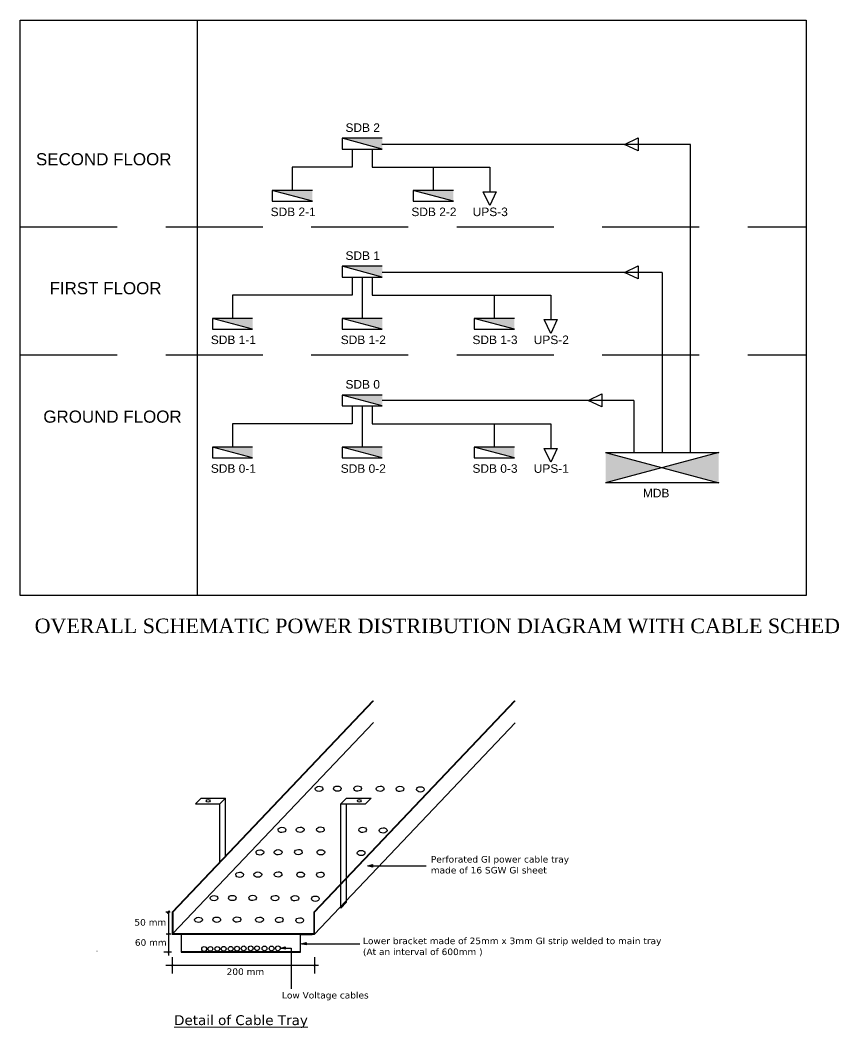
# Model space of a CAD drawing. Header units: millimetres. Extents: x 2390631 to 3337895, y 3598750 to 3969149.
# Drawn here: x 2638072 to 2848008, y 3598750 to 3858233 of the extents above; entities that cross this region are included whole.
import ezdxf

# ---------------------------------------------------------------- set-up
doc = ezdxf.new("R2010")
doc.units = ezdxf.units.MM
doc.header["$MEASUREMENT"] = 0
doc.linetypes.add('HIDDEN', pattern=[0.375, 0.25, -0.125])
for name, color, linetype, lineweight in [('1 LIGHT N SWITCH', 3, 'Continuous', 25), ('4 DB BOXES', 3, 'Continuous', 25), ('5 DB BOXES', 3, 'Continuous', 25), ('ELEVATION', 7, 'Continuous', 40), ('Singleline', 82, 'Continuous', 20), ('TREE', 77, 'Continuous', 5), ('walls', 12, 'Continuous', 30), ('wire', 7, 'Continuous', 0)]:
    doc.layers.add(name, color=color, linetype=linetype, lineweight=lineweight)
doc.layers.add('Wires', color=1, linetype='Continuous')
doc.styles.add('MM', font='dutch.ttf')
doc.styles.add('ordinary', font='romans.shx')
doc.styles.add('ROOM', font='arial.ttf')
pattern_1 = [(37.5, (631009.50967, 3116854.20855), (-0.011068, 0.33856), [0, -0.267077, 0, -0.298705, 0, -0.285527]), (7.5, (631009.50967, 3116854.20855), (0.310965, 0.495876), [0, -0.144081, 0, -0.240721, 0, -0.092247]), (327.5, (631009.29355, 3116854.20855), (0.547182, 0.000994), [0, -0.087854, 0, -0.316276, 0, -0.412915]), (317.5, (631009.29355, 3116854.20855), (0.528203, 0.154215), [0, -0.043927, 0, -0.207336, 0, -0.237207])]

# ---------------------------------------------------------------- blocks, each defined once
blk = doc.blocks.new('mpb')
h = blk.add_hatch(color=3)
h.paths.add_polyline_path([(531970.3, 179434.5), (531970.3, 179645.9), (531575.1, 179540.2)])
h.paths.add_polyline_path([(531575.1, 179540.2), (531284.1, 179618), (531284.1, 179462.4)])
h.paths.add_polyline_path([(531284.1, 179462.4), (531284.1, 179618), (531179.8, 179645.9), (531179.8, 179434.5)])
at = {"color": 3}
for p, q in [((531179.8, 179645.9), (531970.3, 179645.9)), ((531179.8, 179645.9), (531970.3, 179434.5)), ((531970.3, 179645.9), (531179.8, 179434.5)), ((531970.3, 179434.5), (531179.8, 179434.5))]:
    blk.add_line(p, q, dxfattribs=at)
blk = doc.blocks.new('FDB')
at = {"layer": '4 DB BOXES'}
blk.add_hatch(color=256, dxfattribs=at).paths.add_polyline_path([(-65075.48, -197982.42), (-65075.48, -197977), (-65095.76, -197982.42)])
for p, q in [((-65095.76, -197982.42), (-65095.76, -197977)), ((-65095.76, -197977), (-65075.48, -197977)), ((-65075.48, -197977), (-65095.76, -197982.42)), ((-65075.48, -197982.42), (-65095.76, -197982.42))]:
    blk.add_line(p, q, dxfattribs=at)
blk = doc.blocks.new('K')
at = {"layer": 'TREE'}
h = blk.add_hatch(dxfattribs=at)
h.set_pattern_fill('AR-SAND', color=1, scale=0.175709, style=0)
h.set_pattern_definition(pattern_1)
h.paths.add_polyline_path([(631013, 3116859, 0.383131679), (631011, 3116858, 0.057366907), (631011, 3116857, 0.151629386), (631013, 3116858, -0.220250916)])
h = blk.add_hatch(dxfattribs=at)
h.set_pattern_fill('AR-SAND', color=4, scale=0.175709, style=0)
h.set_pattern_definition(pattern_1)
h.paths.add_polyline_path([(631013, 3116858, -0.151629386), (631011, 3116857, 0.492293383), (631014, 3116856, 0.236041309)])
h = blk.add_hatch(dxfattribs=at)
h.set_pattern_fill('AR-SAND', color=2, scale=0.175709, style=0)
h.set_pattern_definition(pattern_1)
h.paths.add_polyline_path([(631013, 3116859, 0.220250916), (631013, 3116858, -0.179417534), (631014, 3116858, 0.324292068)])
h = blk.add_hatch(dxfattribs=at)
h.set_pattern_fill('AR-SAND', color=6, scale=0.175709, style=0)
h.set_pattern_definition(pattern_1)
h.paths.add_polyline_path([(631015, 3116858, 0.106323973), (631014, 3116858, 0.179417534), (631013, 3116858, -0.236041309), (631014, 3116856, 0.277437298)])
at = {"layer": 'walls'}
for radius in [3.82, 1.75]:
    blk.add_circle((631013, 3116858, -18), radius, dxfattribs=at)
for centre, radius, start, end in [((631013, 3116858, -18), 3.47, 74.7579185, 174.4264202), ((631011, 3116860, -18), 2.95, 228.4756153, 258.6743812), ((631013, 3116858, -18), 3.47, 181.7109027, 262.2134367), ((631011, 3116860, -18), 3.3, 233.3497507, 261.6269598), ((631013, 3116858, -18), 2.1, 102.1329651, 189.5258031), ((631011, 3116860, -18), 2.95, 265.8890396, 300.3772251), ((631013, 3116858, -18), 2.1, 200.0755482, 292.0636059), ((631015, 3116859, -18), 2.44, 111.0516756, 156.2059208), ((631015, 3116859, -18), 2.08, 161.3040627, 210.9885848), ((631012, 3116856, -18), 1.96, 289.888712, 349.5890505), ((631015, 3116859, -18), 2.08, 98.3730779, 150.3989879), ((631013, 3116858, -18), 2.1, 30.816334, 90.6937863), ((631013, 3116858, -18), 3.47, 273.7199548, 1.1089283), ((631012, 3116856, -18), 1.96, 1.4138483, 54.5381613), ((631015, 3116856, -18), 2.52, 93.9331639, 134.6197437), ((631012, 3116856, -18), 2.31, 306.106622, 356.1952378), ((631013, 3116858, -18), 3.47, 9.1644662, 64.6808313), ((631013, 3116858, -18), 2.1, 303.7598706, 19.9476795), ((631015, 3116856, -18), 2.87, 54.7920833, 89.2668742), ((631015, 3116856, -18), 2.52, 47.5981128, 85.2756152)]:
    blk.add_arc(centre, radius, start, end, dxfattribs=at)

msp = doc.modelspace()

# ---------------------------------------------------------------- hatches: boundary and pattern name
at = {"layer": 'Wires', "linetype": 'Continuous'}
h = msp.add_hatch(color=256, dxfattribs=at)
edge = h.paths.add_edge_path()
edge.add_arc((2677290, 3622946), 45.4, 55.82976, 165.82976, ccw=False)
edge.add_arc((2677358, 3622944), 57.7, 26.97361, 136.97361, ccw=False)
edge.add_arc((2677455, 3622946), 52.2, 41.65426, 151.65426, ccw=False)
edge.add_arc((2677554, 3622933), 76.2, 31.45911, 141.45911, ccw=False)
edge.add_arc((2677647, 3622941), 42.3, 21.19718, 131.19718, ccw=False)
edge.add_arc((2677633, 3622924), 62, -79.36565, 30.63435, ccw=False)
edge.add_arc((2677643, 3622864), 1.5, 241.87638, 351.87638, ccw=False)
edge.add_arc((2677600, 3622880), 45.6, 227.78481, 337.78481, ccw=False)
edge.add_arc((2677521, 3622882), 59.9, 213.07008, 323.07008, ccw=False)
edge.add_arc((2677434, 3622875), 45.8, 215, 325, ccw=False)
edge.add_arc((2677347, 3622886), 61.9, 213.13359, 323.13359, ccw=False)
edge.add_arc((2677282, 3622877), 28, 187.85268, 297.85268, ccw=False)
edge.add_arc((2677259, 3622896), 23.2, 147.14061, 257.14061, ccw=False)
edge.add_arc((2677260, 3622931), 29.8, 117.21697, 227.21697, ccw=False)
h = msp.add_hatch(color=256, dxfattribs=at)
edge = h.paths.add_edge_path()
edge.add_arc((2679267, 3622906), 45.4, 55.82976, 165.82976, ccw=False)
edge.add_arc((2679334, 3622904), 57.7, 26.97361, 136.97361, ccw=False)
edge.add_arc((2679432, 3622905), 52.2, 41.65426, 151.65426, ccw=False)
edge.add_arc((2679530, 3622893), 76.2, 31.45911, 141.45911, ccw=False)
edge.add_arc((2679623, 3622901), 42.3, 21.19719, 131.19719, ccw=False)
edge.add_arc((2679609, 3622884), 62, -79.36565, 30.63435, ccw=False)
edge.add_arc((2679619, 3622824), 1.5, 241.87651, 351.87651, ccw=False)
edge.add_arc((2679576, 3622840), 45.6, 227.78481, 337.78481, ccw=False)
edge.add_arc((2679498, 3622842), 59.9, 213.07008, 323.07008, ccw=False)
edge.add_arc((2679410, 3622835), 45.8, 215, 325, ccw=False)
edge.add_arc((2679323, 3622846), 61.9, 213.13359, 323.13359, ccw=False)
edge.add_arc((2679258, 3622837), 28, 187.85268, 297.85268, ccw=False)
edge.add_arc((2679235, 3622856), 23.2, 147.14061, 257.14061, ccw=False)
edge.add_arc((2679236, 3622890), 29.8, 117.21697, 227.21697, ccw=False)
h = msp.add_hatch(color=256, dxfattribs=at)
edge = h.paths.add_edge_path()
edge.add_arc((2710162, 3622855), 45.4, 55.82976, 165.82976, ccw=False)
edge.add_arc((2710230, 3622854), 57.7, 26.97361, 136.97361, ccw=False)
edge.add_arc((2710327, 3622855), 52.2, 41.65426, 151.65426, ccw=False)
edge.add_arc((2710426, 3622842), 76.2, 31.45911, 141.45911, ccw=False)
edge.add_arc((2710519, 3622850), 42.3, 21.19719, 131.19719, ccw=False)
edge.add_arc((2710505, 3622834), 62, -79.36565, 30.63435, ccw=False)
edge.add_arc((2710515, 3622773), 1.5, 241.87638, 351.87638, ccw=False)
edge.add_arc((2710472, 3622789), 45.6, 227.78481, 337.78481, ccw=False)
edge.add_arc((2710393, 3622791), 59.9, 213.07008, 323.07008, ccw=False)
edge.add_arc((2710306, 3622785), 45.8, 215, 325, ccw=False)
edge.add_arc((2710219, 3622796), 61.9, 213.13359, 323.13359, ccw=False)
edge.add_arc((2710154, 3622787), 28, 187.85268, 297.85268, ccw=False)
edge.add_arc((2710131, 3622806), 23.2, 147.14061, 257.14061, ccw=False)
edge.add_arc((2710132, 3622840), 29.8, 117.21697, 227.21697, ccw=False)
h = msp.add_hatch(color=256, dxfattribs=at)
edge = h.paths.add_edge_path()
edge.add_arc((2713030, 3622868), 45.4, 55.82976, 165.82976, ccw=False)
edge.add_arc((2713098, 3622866), 57.7, 26.97361, 136.97361, ccw=False)
edge.add_arc((2713195, 3622867), 52.2, 41.65427, 151.65427, ccw=False)
edge.add_arc((2713294, 3622854), 76.2, 31.45911, 141.45911, ccw=False)
edge.add_arc((2713387, 3622862), 42.3, 21.19718, 131.19718, ccw=False)
edge.add_arc((2713373, 3622846), 62, -79.36565, 30.63435, ccw=False)
edge.add_arc((2713383, 3622785), 1.5, 241.87624, 351.87624, ccw=False)
edge.add_arc((2713340, 3622801), 45.6, 227.78481, 337.78481, ccw=False)
edge.add_arc((2713261, 3622804), 59.9, 213.07008, 323.07008, ccw=False)
edge.add_arc((2713174, 3622797), 45.8, 215, 325, ccw=False)
edge.add_arc((2713087, 3622808), 61.9, 213.1336, 323.1336, ccw=False)
edge.add_arc((2713022, 3622799), 28, 187.85267, 297.85267, ccw=False)
edge.add_arc((2712999, 3622818), 23.2, 147.14061, 257.14061, ccw=False)
edge.add_arc((2713000, 3622852), 29.8, 117.21697, 227.21697, ccw=False)

# ---------------------------------------------------------------- linework, layer by layer
at = {"layer": '1 LIGHT N SWITCH', "ltscale": 3}
for p, q in [((2683815, 3710051), (2683815, 3858233)), ((2723600, 3825034), (2723600, 3820399)), ((2728788, 3825034), (2728788, 3820399)), ((2810790, 3826228), (2731266, 3826228)), ((2810790, 3746884), (2810790, 3826228)), ((2723600, 3820399), (2708195, 3820399)), ((2708195, 3820399), (2708195, 3814369)), ((2728788, 3820399), (2759062, 3820399)), ((2744522, 3820399), (2744522, 3814369)), ((2759062, 3820399), (2759062, 3814060)), ((2723600, 3792082), (2723600, 3787447)), ((2726196, 3792082), (2726196, 3781417)), ((2728788, 3792082), (2728788, 3787447)), ((2803506, 3793276), (2731378, 3793276)), ((2803506, 3793276), (2803506, 3746884)), ((2723600, 3787447), (2692790, 3787447)), ((2692790, 3787447), (2692790, 3781417)), ((2728788, 3787447), (2774796, 3787447)), ((2760255, 3787447), (2760255, 3781417)), ((2774796, 3787447), (2774796, 3781108)), ((2796222, 3760325), (2731378, 3760325)), ((2796222, 3760325), (2796222, 3746884)), ((2723600, 3758935), (2723600, 3754300)), ((2726196, 3758935), (2726196, 3748270)), ((2728788, 3758935), (2728788, 3754300)), ((2723600, 3754300), (2692790, 3754300)), ((2692790, 3754300), (2692790, 3748270)), ((2728788, 3754300), (2774796, 3754300)), ((2760255, 3754300), (2760255, 3748270)), ((2774796, 3754300), (2774796, 3747961))]:
    msp.add_line(p, q, dxfattribs=at)
at = {"layer": '1 LIGHT N SWITCH', "linetype": 'HIDDEN', "ltscale": 100000}
for p, q in [((2638072, 3804998), (2840640, 3804998)), ((2638072, 3772047), (2840640, 3772047))]:
    msp.add_line(p, q, dxfattribs=at)
at = {"layer": '1 LIGHT N SWITCH', "ltscale": 1000}
msp.add_lwpolyline([(2638072, 3858233), (2840640, 3858233), (2840640, 3710051), (2638072, 3710051)], close=True, dxfattribs=at)
at = {"layer": '1 LIGHT N SWITCH', "color": 1, "ltscale": 1000}
for points in [[(2793793, 3826228), (2797347, 3827892), (2797347, 3824565)], [(2759062, 3810506), (2757399, 3814060), (2760726, 3814060)], [(2793793, 3793276), (2797347, 3794940), (2797347, 3791613)], [(2774796, 3777554), (2773132, 3781108), (2776459, 3781108)], [(2784415, 3760325), (2787969, 3761988), (2787969, 3758661)], [(2774796, 3744407), (2773132, 3747961), (2776459, 3747961)]]:
    msp.add_lwpolyline(points, close=True, dxfattribs=at)
at = {"layer": 'Wires', "linetype": 'Continuous'}
for p, q in [((2677231, 3628561), (2728928, 3682950)), ((2677407, 3628561), (2729104, 3682950)), ((2713776, 3628561), (2765472, 3682950)), ((2713895, 3628561), (2765592, 3682950)), ((2677407, 3623030), (2729104, 3677419)), ((2713895, 3622901), (2765592, 3677290)), ((2684698, 3657885), (2683226, 3656418)), ((2683226, 3656418), (2689551, 3656418)), ((2684698, 3657885), (2691023, 3657885)), ((2691023, 3657885), (2689551, 3656418)), ((2689551, 3641338), (2689551, 3656418)), ((2691023, 3642886), (2691023, 3657885)), ((2722177, 3657885), (2720705, 3656418)), ((2720705, 3629603), (2720705, 3656418)), ((2720705, 3656418), (2727030, 3656418)), ((2722177, 3657885), (2728502, 3657885)), ((2722177, 3631071), (2722177, 3656418)), ((2728502, 3657885), (2727030, 3656418)), ((2727695, 3640460), (2728866, 3640776)), ((2728866, 3640776), (2728866, 3640155)), ((2727695, 3640460), (2742730, 3640460)), ((2728866, 3640155), (2727695, 3640460)), ((2722177, 3631071), (2720705, 3629603)), ((2676766, 3628561), (2675610, 3628561)), ((2675967, 3628261), (2676644, 3628849)), ((2676313, 3628882), (2676313, 3617372)), ((2677407, 3628561), (2677231, 3628561)), ((2677231, 3628561), (2677231, 3622901)), ((2677407, 3628561), (2677407, 3623030)), ((2713776, 3628561), (2713776, 3623030)), ((2713895, 3628561), (2713776, 3628561)), ((2713895, 3622901), (2713895, 3628561)), ((2676913, 3622901), (2675673, 3622901)), ((2676087, 3622705), (2676541, 3623100)), ((2677231, 3622901), (2713895, 3622901)), ((2677356, 3622863), (2677356, 3622901)), ((2677356, 3622863), (2679547, 3622863)), ((2677407, 3623030), (2713776, 3623030)), ((2677582, 3622844), (2677582, 3622980)), ((2679547, 3622863), (2679547, 3618229)), ((2679559, 3622804), (2679559, 3622940)), ((2679636, 3618317), (2679636, 3622901)), ((2710265, 3622901), (2710265, 3618317)), ((2710352, 3618229), (2710352, 3622765)), ((2710352, 3622765), (2713323, 3622765)), ((2710455, 3622753), (2710455, 3622889)), ((2713323, 3622765), (2713323, 3622901)), ((2710589, 3620395), (2711760, 3620712)), ((2710589, 3620395), (2725624, 3620395)), ((2711760, 3620090), (2710589, 3620395)), ((2711760, 3620712), (2711760, 3620090)), ((2677087, 3618229), (2675136, 3618237)), ((2676087, 3618036), (2676541, 3618431)), ((2679547, 3618229), (2710352, 3618229)), ((2710265, 3618317), (2679636, 3618317)), ((2705210, 3619299), (2706381, 3619615)), ((2706381, 3618994), (2705210, 3619299)), ((2705210, 3619299), (2707883, 3619299)), ((2706381, 3619615), (2706381, 3618994)), ((2707883, 3619299), (2707883, 3608758)), ((2675638, 3614914), (2714965, 3614914)), ((2677006, 3614717), (2677460, 3615112)), ((2677231, 3616944), (2677231, 3612730)), ((2713669, 3614717), (2714124, 3615112)), ((2713895, 3616944), (2713895, 3612730))]:
    msp.add_line(p, q, dxfattribs=at)
for points in [[(2677246, 3622957, -0.5205671), (2677316, 3622984, -0.5205671), (2677409, 3622970, -0.5205671), (2677494, 3622980, -0.5205671), (2677619, 3622972, -0.5205671), (2677686, 3622956, -0.5205671), (2677644, 3622863, -0.5205671), (2677642, 3622862, -0.5205671), (2677569, 3622846, -0.5205671), (2677471, 3622849, -0.5205671), (2677396, 3622849, -0.5205671), (2677295, 3622852, -0.5205671), (2677254, 3622873, -0.5205671), (2677240, 3622909, -0.5205671)], [(2679223, 3622917, -0.5205671), (2679292, 3622943, -0.5205671), (2679386, 3622930, -0.5205671), (2679471, 3622940, -0.5205671), (2679595, 3622932, -0.5205671), (2679662, 3622916, -0.5205671), (2679621, 3622823, -0.5205671), (2679618, 3622822, -0.5205671), (2679546, 3622806, -0.5205671), (2679447, 3622809, -0.5205671), (2679372, 3622809, -0.5205671), (2679271, 3622812, -0.5205671), (2679230, 3622833, -0.5205671), (2679216, 3622869, -0.5205671)], [(2710118, 3622867, -0.5205671), (2710188, 3622893, -0.5205671), (2710282, 3622880, -0.5205671), (2710366, 3622890, -0.5205671), (2710491, 3622882, -0.5205671), (2710558, 3622865, -0.5205671), (2710516, 3622773, -0.5205671), (2710514, 3622772, -0.5205671), (2710441, 3622755, -0.5205671), (2710343, 3622759, -0.5205671), (2710268, 3622759, -0.5205671), (2710167, 3622762, -0.5205671), (2710126, 3622783, -0.5205671), (2710112, 3622818, -0.5205671)], [(2712986, 3622879, -0.5205671), (2713056, 3622905, -0.5205671), (2713149, 3622892, -0.5205671), (2713234, 3622902, -0.5205671), (2713359, 3622894, -0.5205671), (2713426, 3622878, -0.5205671), (2713384, 3622785, -0.5205671), (2713382, 3622784, -0.5205671), (2713309, 3622768, -0.5205671), (2713211, 3622771, -0.5205671), (2713136, 3622771, -0.5205671), (2713035, 3622774, -0.5205671), (2712994, 3622795, -0.5205671), (2712980, 3622830, -0.5205671)]]:
    msp.add_lwpolyline(points, format="xyb", close=True, dxfattribs=at)
for centre in [(2695674, 3619215), (2697489, 3619226), (2699119, 3619253), (2701039, 3619192), (2702854, 3619203), (2704484, 3619230), (2685487, 3619056), (2687117, 3619084), (2688884, 3619071), (2690514, 3619098), (2692328, 3619109), (2693959, 3619136)]:
    msp.add_circle(centre, 613, dxfattribs=at)
for centre, major_axis in [((2715111, 3660296), (995, 23)), ((2719823, 3660334), (995, 23)), ((2725045, 3660372), (995, 23)), ((2730832, 3660318), (995, 23)), ((2735943, 3660285), (995, 23)), ((2741205, 3660151), (995, 23)), ((2686514, 3657209), (498, 11)), ((2725459, 3657194), (498, 11)), ((2705522, 3649724), (995, 23)), ((2710235, 3649763), (995, 23)), ((2715457, 3649800), (995, 23)), ((2726354, 3649714), (995, 23)), ((2731617, 3649579), (995, 23)), ((2699845, 3643923), (995, 23)), ((2704557, 3643962), (995, 23)), ((2709779, 3643999), (995, 23)), ((2715566, 3643945), (995, 23)), ((2725939, 3643778), (995, 23)), ((2694615, 3638171), (995, 23)), ((2699327, 3638210), (995, 23)), ((2704549, 3638247), (995, 23)), ((2710336, 3638194), (995, 23)), ((2715447, 3638161), (995, 23)), ((2688042, 3632143), (995, 23)), ((2692754, 3632181), (995, 23)), ((2697976, 3632219), (995, 23)), ((2703763, 3632165), (995, 23)), ((2708874, 3632132), (995, 23)), ((2714136, 3631998), (995, 23)), ((2684028, 3626558), (995, 23)), ((2688740, 3626596), (995, 23)), ((2693962, 3626634), (995, 23)), ((2699749, 3626580), (995, 23)), ((2704860, 3626547), (995, 23)), ((2710122, 3626413), (995, 23))]:
    msp.add_ellipse(centre, major_axis=major_axis, ratio=0.6835306, dxfattribs=at)

# ---------------------------------------------------------------- block references
at = {"layer": '5 DB BOXES', "xscale": -511.0559999356046, "zscale": 511.0560000161058, "rotation": 180}
for p, yscale in [((35988590, -97352299), 511.0560002279453), ((35970590, -97365735), 511.0560002279472), ((36006917, -97365735), 511.0560002279472), ((35988590, -97385251), 511.0560002279453), ((35955184, -97398687), 511.0560002279472), ((35988590, -97398687), 511.0560002279472), ((36022650, -97398687), 511.0560002279472), ((35988590, -97418398), 511.0560002279472), ((35955184, -97431834), 511.0560002279472), ((35988590, -97431834), 511.0560002279472), ((36022650, -97431834), 511.0560002279472)]:
    msp.add_blockref('FDB', p, dxfattribs=dict(at, yscale=yscale))
at = {"layer": '5 DB BOXES', "xscale": 36.85500560095534, "yscale": 36.85500560095534, "zscale": 36.85500000005959}
msp.add_blockref('mpb', (-16787697, -2873966), dxfattribs=at)
at = {"layer": 'ELEVATION', "xscale": -0.008922598863136955, "yscale": 0.008922598829030903, "zscale": 0.008922530890348283}
msp.add_blockref('K', (2663497, 3590724), dxfattribs=at)

# ---------------------------------------------------------------- texts
at = {"layer": '1 LIGHT N SWITCH', "color": 1, "ltscale": 3, "char_height": 2199.5, "attachment_point": 1, "style": 'ROOM'}
for s, width, insert in [('SDB 2', 46469.76, (2721910, 3831652)), ('SDB 2-1', 46469.76, (2702620, 3809973)), ('SDB 2-2', 46469.76, (2738893, 3809973)), ('UPS-3', 46469.76, (2754688, 3809973)), ('SDB 1', 46469.76, (2721910, 3798700)), ('SDB 1-1', 46469.76, (2687215, 3777021)), ('SDB 1-2', 46469.76, (2720688, 3777021)), ('SDB 1-3', 46469.76, (2754626, 3777021)), ('UPS-2', 46469.76, (2770422, 3777021)), ('SDB 0', 46469.76, (2721910, 3765552)), ('SDB 0-1', 46469.76, (2687215, 3743874)), ('SDB 0-2', 46469.76, (2720688, 3743874)), ('SDB 0-3', 46469.76, (2754626, 3743874)), ('UPS-1', 46469.76, (2770422, 3743874)), ('MDB', 49792.53, (2798547, 3737555))]:
    msp.add_mtext_dynamic_manual_height_columns(s, width=width, gutter_width=43990, heights=[0], dxfattribs=dict(at, insert=insert))
at = {"layer": '1 LIGHT N SWITCH', "ltscale": 3, "char_height": 3125, "attachment_point": 1, "style": 'ROOM'}
for s, insert in [('\\pxqc;SECOND FLOOR', (2586959, 3823977)), ('\\pxqc;FIRST FLOOR', (2587430, 3790779)), ('\\pxqc;GROUND FLOOR', (2589218, 3757702))]:
    msp.add_mtext_dynamic_manual_height_columns(s, width=145299.21, gutter_width=43990, heights=[0], dxfattribs=dict(at, insert=insert))
at = {"layer": 'Singleline', "color": 1, "style": 'MM'}
msp.add_text('OVERALL SCHEMATIC POWER DISTRIBUTION DIAGRAM WITH CABLE SCHEDULE', height=3750, dxfattribs=at).set_placement((2641809, 3700385))
at = {"layer": 'wire', "color": 4, "attachment_point": 4, "style": 'ordinary'}
for s, insert, char_height, width in [('{\\fVerdana|b0|i0|c0|p34;Perforated GI power cable tray\\Pmade of 16 SGW GI sheet}', (2743903, 3640737), 1686.95, 36327.7), ('{\\fVerdana|b0|i0|c0|p34;50 mm}', (2667516, 3625914), 1686.95, 8227), ('{\\fVerdana|b0|i0|c0|p34;60 mm}', (2667628, 3620704), 1686.95, 8227), ('{\\fVerdana|b0|i0|c0|p34;Lower bracket made of 25mm x 3mm GI strip welded to main tray\\P(At an interval of 600mm )}', (2726405, 3619588), 1686.95, 95749.18), ('{\\fVerdana|b0|i0|c0|p34;200 mm}', (2691276, 3613201), 1686.95, 12930.44), ('{\\fVerdana|b0|i0|c0|p34;Low Voltage cables}', (2705525, 3606914), 1686.95, 26999.52), ('{\\fVerdana|b0|i0|c0|p34;\\LDetail of Cable Tray}', (2677747, 3600376), 2530.42, 40499.28)]:
    msp.add_mtext(s, dxfattribs=dict(at, insert=insert, char_height=char_height, width=width))

doc.saveas('drawing.dxf')
